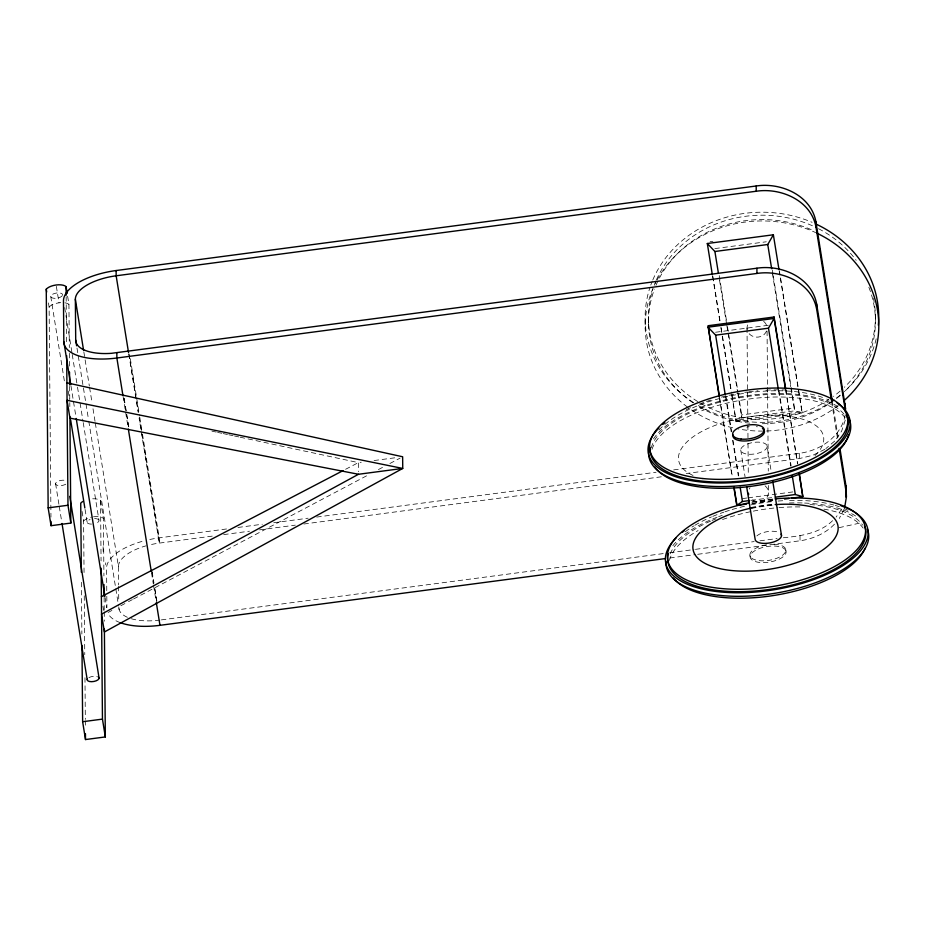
<?xml version="1.0" encoding="UTF-8"?>
<svg xmlns="http://www.w3.org/2000/svg" width="925" height="925" viewBox="0 0 925 925"><rect width="100%" height="100%" fill="white"/><g stroke="black" fill="none" stroke-linecap="round" stroke-linejoin="round"><path stroke-width="0.69" stroke-dasharray="4.62 3.47" d="M845.219 414.874C841.38 436.588 820.07 450.752 799.281 453.319L673.273 469.958M845.265 420.123L841.646 431.131L835.448 440.138M844.155 509.016L839.276 518.509M841.692 509.132L836.119 517.11M834.674 441.098L825.875 448.567M832.581 520.694C819.434 533.563 800.275 536.118 782.816 537.807M834.466 524.186C825.401 533.563 812.844 538.974 800.044 540.778L696.941 554.399M824.822 449.342L812.774 455.297L799.327 458.569L686.2 473.507M108.086 612.466L111.913 610.442M120.84 605.725L127.211 602.348M128.483 601.678L132.31 599.654M133.582 598.984L368.219 474.964M378.417 469.576L383.517 466.871M389.887 463.506L400.097 458.118M345.603 469.276L358.391 462.616L361.247 462.234M838.998 527.678L860.805 522.879M710.111 241.679L712.921 241.309M714.875 248.582L766.293 241.783M715.603 332.248L768.455 325.265M374.093 460.534L395.507 457.713M731.906 396.062L736.046 421.731L741.723 417.822L741.688 414.909L794.54 407.937L773.219 275.719M802.091 411.544L802.102 413.001L736.046 421.731L736.034 420.262L802.091 411.544L779.567 271.823M226.509 528.973L159.216 537.864A53.396 23.113 -9.2 0 0 148.231 539.83M237.968 527.458L262.307 524.244M273.765 522.741L308.129 518.197M316.72 517.063L656.091 472.236M212.241 536.118L159.262 543.114A41.394 17.91 -9.2 0 0 148.659 545.126M223.688 534.604L249.472 531.193M259.497 529.875L295.295 525.146M303.886 524.012L661.861 476.722M742.428 498.587L746.706 498.02M748.14 497.823L793.835 491.788M751.019 500.367L773.867 497.349M752.222 501.893L773.3 499.107M752.233 503.35L773.312 500.575M161.355 619.889L663.965 553.497M669.688 552.745L694.039 549.531M695.473 549.334L754.176 541.587M759.911 540.824L777.093 538.558M669.735 557.995L695.519 554.584M159.933 620.085L154.579 620.64A41.394 17.91 -9.2 0 1 130.922 618.617M211.975 431.166L216.196 432.067M217.606 432.38L221.827 433.282M223.237 433.582L227.458 434.496M228.868 434.796L233.088 435.698M234.499 435.999L238.731 436.912M240.13 437.213L358.391 462.616L358.472 471.681M832.211 400.571L838.397 438.913M831.563 401.554L837.518 438.485M779.116 270.424L802.102 413.001L794.563 410.85L741.723 417.822L737.826 393.657M772.306 270.031L772.988 274.297M772.329 272.944L790.667 386.685M790.898 388.107L794.563 410.85L794.54 407.937M785.811 389.714L797.766 463.853M785.591 389.737L797.547 463.876M778.989 390.662L791.141 466.015M778.561 390.743L790.713 466.084M785.834 549.866L786.123 551.647A18.176 7.862 -9.2 0 1 759.841 562.458A18.176 7.862 -9.2 0 1 758.5 548.883A18.176 7.862 -9.2 0 1 786.123 551.647M767.16 446.474A13.355 5.781 -9.2 0 1 747.388 454.14A13.355 5.781 -9.2 0 1 747.296 444.035A13.355 5.781 -9.2 0 1 767.16 446.474L771.265 471.923M719.234 275.592L726.564 321.079M727.478 326.768L738.023 392.165M738.254 393.587L741.688 414.909M719.488 279.928L726.587 323.993M726.819 325.415L737.595 392.235M712.817 276.274L720.17 321.888M721.095 327.6L722.24 334.723M722.471 336.145L731.663 393.183M731.895 394.605L736.034 420.262M740.728 449.955L745.064 476.837M712.597 276.298L719.951 321.923M720.876 327.623L722.02 334.757M722.252 336.18L730.993 390.362M725.917 396.224L731.652 431.767M733.028 440.3L738.751 475.832M725.489 396.293L731.212 431.836M732.588 440.369L738.323 475.913M749.897 555.231L750.187 557.012M719.754 398.432L732.392 476.849M719.303 397.045L732.184 476.884M130.321 358.703L139.502 415.579M139.721 417.002L142.242 432.646M142.473 434.068L159.216 537.864L159.262 543.114L139.085 417.984M128.98 353.963L138.38 412.261M139.305 417.95L159.239 541.657M128.772 353.998L138.172 412.296M124.17 398.259L128.98 428.125M152.139 571.731L153.966 583.108M154.88 588.797L156.949 601.597M123.95 398.293L128.76 428.159M151.92 571.766L153.747 583.143M154.672 588.832L156.73 601.632M123.071 396.397L128.112 427.685M151.492 572.714L153.33 584.091M153.55 585.513L156.082 601.157M83.84 351.893L89.343 386.014M89.563 387.436L92.095 403.08M93.009 408.769L95.067 421.569M95.298 422.991L118.458 566.597L118.608 584.901M76.995 348.089L88.546 419.719M88.777 421.141L118.493 605.459M118.724 606.881L119.186 609.725M67.617 296.197L68.936 304.417L69.317 347.58M92.708 498.795A10.846 4.694 -9.2 0 1 100.547 500.587L103.415 518.405L103.924 575.917M64.681 307.609L72.011 353.038M72.231 354.46L77.272 385.69M77.503 387.113L82.996 421.187M83.227 422.609L99.021 520.567A6.013 2.602 -9.2 0 1 94.627 523.689M56.356 286.368L59.003 302.81M70.936 385.748L76 417.163M105.092 597.608L106.722 607.702M68.23 391.032L69.56 399.253M102.929 606.257L103.588 610.373M50.736 296.405L64.692 383.008M85.065 509.363L87.123 522.139M48.458 302.926L49.117 307.042L50.956 517.063M82.059 511.421L83.597 521.018L84.059 572.783M55.593 483.694L59.027 505.004M59.258 506.426L61.778 522.058M875.339 314.303L875.374 318.674M799.281 453.319L799.327 458.569M799.998 535.529L800.044 540.778M767.068 331.138L767.542 385.956M767.553 387.402L768.282 471.068M768.409 485.498L768.478 492.713M747.018 328.051L747.978 437.687M748.024 443.457L748.302 475.196M648.483 320.247L648.529 324.617M645.153 320.328L645.222 329.08M118.62 586.3L118.758 601.782M106.768 590.693L106.572 568.17A53.396 23.113 -9.2 0 1 144.208 540.813M106.814 596.313L106.918 607.575M105.704 562.828L105.727 564.874M104.109 597.481L104.224 610.419M104.236 611.853L104.317 621.218M103.126 546.779L103.172 552.445M100.547 500.587L101.068 560.966M84.256 595.781L84.765 654.727M84.973 677.724L85.331 719.419M85.343 720.864L85.389 725.177M81.423 582.276L81.874 634.03M69.363 353.327L69.491 367.711M69.653 386.419L69.826 406.561M66.149 296.671L66.565 344.135M83.597 521.018A10.846 4.694 -9.2 0 1 91.39 517.168M93.483 516.798A10.846 4.694 -9.2 0 1 103.415 518.405M756.847 535.922A13.355 5.781 -9.2 0 1 779.729 532.893M651.281 447.827A100.12 43.325 -9.2 0 1 740.289 397.623A100.12 43.325 -9.2 0 1 844.236 414.516M652.032 449.319A100.12 43.325 -9.2 0 1 743.295 399.866A100.12 43.325 -9.2 0 1 845.404 418.192M659.005 429.986A100.12 43.325 -9.2 0 1 775.682 390.766M778.168 390.766A100.12 43.325 -9.2 0 1 825.505 398.559M826.73 399.068A100.12 43.325 -9.2 0 1 829.089 400.12M746.799 427.072A15.922 6.891 -9.2 0 1 749.273 426.703M756.361 426.656A15.922 6.891 -9.2 0 1 757.413 426.795M693.045 475.462A73.422 31.774 -9.2 0 1 699.763 432.565A73.422 31.774 -9.2 0 1 794.876 417.256A73.422 31.774 -9.2 0 1 814.636 455.886M653.478 438.878A102.12 44.192 -9.2 0 1 742.405 396.386A102.12 44.192 -9.2 0 1 840.49 408.503M686.281 409.636A102.12 44.192 -9.2 0 1 692.686 406.734M699.427 404.017A102.12 44.192 -9.2 0 1 704.11 402.306M706.492 401.485A102.12 44.192 -9.2 0 1 711.348 399.924M721.35 397.103A102.12 44.192 -9.2 0 1 727.767 395.553M729.062 395.264A102.12 44.192 -9.2 0 1 734.265 394.177M736.89 393.68A102.12 44.192 -9.2 0 1 739.526 393.217M744.798 392.362A102.12 44.192 -9.2 0 1 747.446 391.98M748.764 391.807A102.12 44.192 -9.2 0 1 758.014 390.766M765.888 390.188A102.12 44.192 -9.2 0 1 788.69 390.165M88.927 677.655A6.013 2.602 -9.2 0 1 97.333 676.533M65.756 484.214A6.013 2.602 -9.2 0 1 57.35 485.324A6.013 2.602 -9.2 0 1 57.327 481.613A6.013 2.602 -9.2 0 1 65.733 480.503M874.749 306.302A113.463 102.074 -0.5 0 1 844.305 387.321M840.108 391.113A113.463 102.074 -0.5 0 1 833.413 396.409M828.707 399.669A113.463 102.074 -0.5 0 1 701.462 403.751M697.739 401.566A113.463 102.074 -0.5 0 1 653.085 288.565M655.941 280.969A113.463 102.074 -0.5 0 0 653.963 286.01A116.804 105.068 -0.5 0 1 656.507 281.061M656.472 279.732A113.463 102.074 -0.5 0 1 814.069 226.532M818.544 228.729A113.463 102.074 -0.5 0 1 856.192 260.318M873.454 298.382A113.463 102.074 -0.5 0 1 874.183 302.336M838.27 405.462A116.804 105.068 -0.5 0 1 737.826 428.865M732.727 427.789A116.804 105.068 -0.5 0 1 688.582 407.867M687.564 407.127A116.804 105.068 -0.5 0 1 652.9 288.646M657.178 279.824A116.804 105.068 -0.5 0 1 815.688 232.614M871.523 294.936A113.463 102.074 -0.5 0 1 844.34 391.691M840.143 395.484A113.463 102.074 -0.5 0 1 835.737 399.068M834.604 399.935A113.463 102.074 -0.5 0 1 761.229 423.719M749.793 423.153A113.463 102.074 -0.5 0 1 697.785 405.936M692.975 402.803A113.463 102.074 -0.5 0 1 654.461 289.12M655.975 285.339A113.463 102.074 -0.5 0 1 814.116 230.915M868.864 287.293A113.463 102.074 -0.5 0 1 870.714 292.369M876.195 338.816A116.804 105.068 -0.5 0 1 844.907 391.078M840.166 395.148A116.804 105.068 -0.5 0 1 835.171 398.987M833.113 400.444A116.804 105.068 -0.5 0 1 695.854 404.04M693.715 402.687A116.804 105.068 -0.5 0 1 649.882 287.721M650.784 285.097A116.804 105.068 -0.5 0 1 652.287 281.188M652.819 279.905A116.804 105.068 -0.5 0 1 812.081 222.301M49.117 307.042A10.846 4.694 -9.2 0 1 61.096 302.625M64.97 302.822A10.846 4.694 -9.2 0 1 68.936 304.417M94.593 518.613A6.013 2.602 -9.2 0 1 99.021 520.567M91.552 524.093A6.013 2.602 -9.2 0 1 87.181 522.475A6.013 2.602 -9.2 0 1 90.083 519.48M62.426 295.537A6.013 2.602 -9.2 0 1 52.875 298.127A6.013 2.602 -9.2 0 1 54.147 293.572A6.013 2.602 -9.2 0 1 62.622 294.832M120.169 622.629A53.396 23.113 -9.2 0 1 107.763 612.928M127.373 617.299A41.394 17.91 -9.2 0 1 118.805 607.413M118.458 566.597A41.394 17.91 -9.2 0 1 146.104 545.808M765.067 485.822A10.013 9.007 -0.5 0 1 765.16 499.292A10.013 9.007 -0.5 0 1 750.291 497.823M749.262 489.071A10.013 9.007 -0.5 0 1 750.002 487.81M766.513 331.034A10.013 9.007 -0.5 0 1 758.072 337.116A10.013 9.007 -0.5 0 1 748.429 332.78M747.122 329.462A10.013 9.007 -0.5 0 1 748.163 323.981M763.634 321.368A10.013 9.007 -0.5 0 1 766.79 326.155M685.309 531.736A100.12 43.325 -9.2 0 1 693.808 525.932M694.86 525.296A100.12 43.325 -9.2 0 1 711.464 516.913M712.759 516.37A100.12 43.325 -9.2 0 1 723.824 512.173M724.992 511.779A100.12 43.325 -9.2 0 1 730.958 509.872M732.172 509.513A100.12 43.325 -9.2 0 1 745.851 505.952M750.95 504.865A100.12 43.325 -9.2 0 1 772.93 501.523M778.087 501.049A100.12 43.325 -9.2 0 1 784.504 500.633M789.58 500.437A100.12 43.325 -9.2 0 1 833.795 505.015M835.217 505.42A100.12 43.325 -9.2 0 1 839.322 506.727M844.398 508.669A100.12 43.325 -9.2 0 1 847.89 510.276M751.852 502.229A100.12 43.325 -9.2 0 1 775.127 498.887M751.031 508.114A73.422 31.774 -9.2 0 1 773.739 504.726M669.423 560.4A100.12 43.325 -9.2 0 1 698.097 530.557M722.552 519.526A100.12 43.325 -9.2 0 1 752.002 511.398M753.285 511.143A100.12 43.325 -9.2 0 1 777.856 507.686M779.151 507.582A100.12 43.325 -9.2 0 1 801.813 506.993M823.897 509.132A100.12 43.325 -9.2 0 1 863.129 528.082M774.028 544.282A18.176 7.862 -9.2 0 1 780.793 556.387A18.176 7.862 -9.2 0 1 751.181 557.694A18.176 7.862 -9.2 0 1 768.502 544.524M751.886 503.639A102.455 44.342 -9.2 0 1 773.069 500.483M672.833 545.738A102.455 44.342 -9.2 0 1 717.511 517.075M718.679 516.636A102.455 44.342 -9.2 0 1 722.205 515.364M751.158 507.467A102.455 44.342 -9.2 0 1 774.965 503.917M789.395 502.969A102.455 44.342 -9.2 0 1 802.125 502.957M804.611 503.05A102.455 44.342 -9.2 0 1 855.671 516.034M670.139 553.878A100.12 43.325 -9.2 0 1 710.747 521.041M712.03 520.486A100.12 43.325 -9.2 0 1 715.962 518.856M751.528 508.426A100.12 43.325 -9.2 0 1 774.792 504.958M809.942 504.495A100.12 43.325 -9.2 0 1 862.643 525.123"/><path stroke-width="1.39" d="M845.936 497.083L845.947 485.775L839.993 448.856M844.606 507.929L846.444 496.667L845.947 485.775M771.647 268.678L767.75 244.512L773.369 234.788L707.313 243.506L712.366 274.875M778.33 389.321L768.478 328.19L774.098 318.454L774.086 316.998L708.03 325.727L719.303 397.045M733.791 486.862L736.774 505.397L742.451 501.5L749.585 500.552M358.495 474.271L69.93 418.123L67.062 400.294L402.745 468.432L358.495 474.271L101.542 614.154L104.409 631.983L402.745 468.432L402.641 456.765L66.901 382.811M101.38 596.66L343.048 470.617M70.728 384.465L63.825 341.66L63.478 300.845A53.396 23.113 -9.2 0 1 116.111 270.539L756.188 185.994C780.804 182.213 811.144 195.244 815.919 221.792L845.681 409.208M845.496 411.637L815.966 227.03C811.179 200.482 780.85 187.463 756.234 191.244L116.157 275.789A41.394 17.91 -9.2 0 0 75.353 299.284L75.711 340.088L76.625 345.777M707.313 243.506L714.898 251.496L767.75 244.512M75.711 340.088A41.394 17.91 -9.2 0 0 111.486 353.315L756.904 268.204C781.521 264.423 811.861 277.454 816.636 304.001L832.211 400.571M831.344 400.132L816.683 309.251C811.907 282.703 781.567 269.672 756.951 273.453L116.874 358.01A53.396 23.113 -9.2 0 1 63.825 341.66M785.36 388.315L774.098 318.454L708.041 327.184L715.638 335.162L768.478 328.19M69.918 416.62L70.843 523.076L51.037 525.689L48.158 507.871L67.976 505.258L66.669 355.651M775.3 497.164L795.292 494.517L802.831 496.667L799.373 473.831M736.774 505.397L746.614 504.102M784.562 499.084L788.771 498.529M791.592 498.159L802.831 496.667L799.154 473.854M120.169 622.629A53.396 23.113 -9.2 0 0 159.979 625.323L665.445 558.561M104.386 629.104L105.323 736.936L85.505 739.549L82.637 721.731L102.455 719.107L101.137 568.158M839.125 448.417L845.993 491.025M773.369 234.788L778.885 269.002M774.086 316.998L785.579 388.28M792.309 476.04L795.292 494.517M772.861 481.833L781.521 535.575M714.898 251.496L718.343 272.817M746.66 486.735L755.101 539.067A13.355 5.781 -9.2 0 0 770.086 542.871A13.355 5.781 -9.2 0 0 781.058 534.13M715.638 335.162L725.258 394.871M740.162 487.278L742.451 501.5M708.261 327.149L719.292 395.588M734.23 488.261L736.763 503.94M128.54 352.575L116.157 275.789L116.111 270.539M122.84 394.975L116.874 358.01L116.828 352.76M128.344 429.108L151.261 571.292M156.302 602.58L159.979 625.323M75.353 299.284L83.608 350.471M48.158 507.871L46.25 289.213A10.846 4.694 -9.2 0 1 56.136 284.993A10.846 4.694 -9.2 0 1 66.068 286.6L67.167 293.456M76.208 418.447L104.883 596.324M70.647 419.915L84.834 507.941M46.25 289.213L46.689 291.965M69.78 496.332L99.091 678.164M67.976 505.258L70.843 523.076M102.455 719.107L105.323 736.936M62.01 523.469L87.204 679.736M845.23 403.566L845.277 408.815M815.919 221.792L815.966 227.03M816.636 304.001L816.683 309.251M756.188 185.994L756.234 191.244M756.904 268.204L756.951 273.453M103.993 584.542L104.097 596.035M85.458 733.803L85.505 739.549M81.331 572.205L80.729 503.2A10.846 4.694 -9.2 0 1 83.042 501.362M81.967 645.534L82.637 721.731M69.525 372.035L69.641 384.973M66.068 286.6L66.138 295.237M50.991 521.376L51.037 525.689M846.248 415.047A100.12 43.325 -9.2 0 1 757.274 478.988A100.12 43.325 -9.2 0 1 650.125 447.769M848.583 434.796A100.12 43.325 -9.2 0 1 758.28 485.22A100.12 43.325 -9.2 0 1 654.888 467.113M763.472 429.373A15.922 6.891 -9.2 0 1 750.614 440.404A15.922 6.891 -9.2 0 1 733.051 434.981M762.431 428.529A15.922 6.891 -9.2 0 1 762.998 428.934M848.768 418.192A102.12 44.192 -9.2 0 1 754.06 484.029A102.12 44.192 -9.2 0 1 649.304 447.978M837.137 402.976A102.12 44.192 -9.2 0 1 751.493 480.746A102.12 44.192 -9.2 0 1 658.924 428.044M662.774 424.483A102.12 44.192 -9.2 0 1 664.902 422.725M98.281 676.961A6.013 2.602 -9.2 0 1 93.945 681.447A6.013 2.602 -9.2 0 1 87.401 679.031M816.844 233.158A116.804 105.068 -0.5 0 1 844.051 400.652M815.607 223.873A116.804 105.068 -0.5 0 1 878.368 325.207M748.695 494.609A10.013 9.007 -0.5 0 1 748.475 493.21M775.127 498.887A100.12 43.325 -9.2 0 1 852.202 554.364A100.12 43.325 -9.2 0 1 685.228 579.316A100.12 43.325 -9.2 0 1 749.285 502.749M864.401 525.712A100.12 43.325 -9.2 0 1 769.773 589.387A100.12 43.325 -9.2 0 1 668.37 553.867M775.162 504.611A73.422 31.774 -9.2 0 1 827.563 546.27A73.422 31.774 -9.2 0 1 706.018 563.903A73.422 31.774 -9.2 0 1 751.031 508.114M865.118 548.248A100.12 43.325 -9.2 0 1 773.416 595.538A100.12 43.325 -9.2 0 1 673.342 578.009M852.006 510.612A102.455 44.342 -9.2 0 1 772.155 590.058A102.455 44.342 -9.2 0 1 676.302 537.622M682.292 532.28A102.455 44.342 -9.2 0 1 684.095 530.881M841.01 505.802A102.455 44.342 -9.2 0 1 844.953 507.27M846.202 507.79A102.455 44.342 -9.2 0 1 850.907 510.022M867.245 528.811A102.455 44.342 -9.2 0 1 774.387 593.364A102.455 44.342 -9.2 0 1 666.058 561.197M702.896 478.537A100.12 43.325 -9.2 0 0 847.705 418.956A100.12 43.325 -9.2 0 0 695.531 403.728A100.12 43.325 -9.2 0 0 702.896 478.537M741.133 439.086A15.922 6.891 -9.2 0 0 764.166 429.605A15.922 6.891 -9.2 0 0 739.965 427.188A15.922 6.891 -9.2 0 0 741.133 439.086"/></g></svg>
